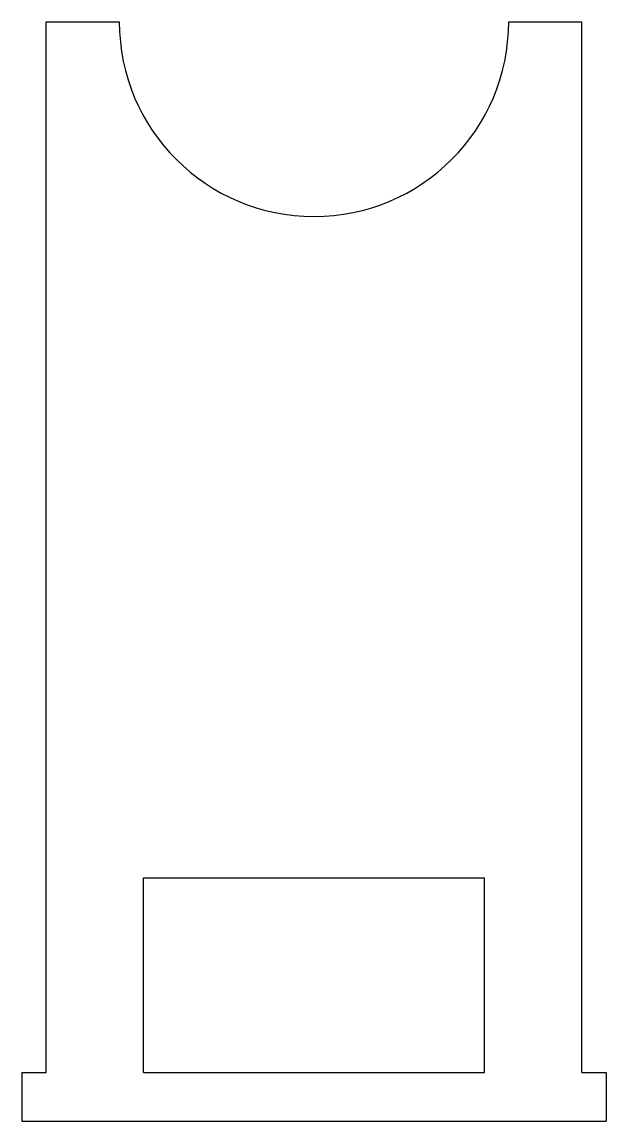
# Model space of a CAD drawing. Extents: x -0.13 to 2.88, y 0 to 5.65.
import ezdxf

# ---------------------------------------------------------------- set-up
doc = ezdxf.new("R2010")
doc.units = 0
doc.layers.add('VISIBLE', color=7, linetype='CONTINUOUS')

msp = doc.modelspace()

# ---------------------------------------------------------------- linework, layer by layer
at = {"layer": 'VISIBLE'}
for p, q in [((0, 5.65, 0.125), (0.375, 5.65, 0.125)), ((0, 0.25, 0.125), (0, 5.65, 0.125)), ((2.375, 5.65, 0.125), (2.75, 5.65, 0.125)), ((2.75, 0.25, 0.125), (2.75, 5.65, 0.125)), ((0.5, 0.25, 0.125), (0.5, 1.25, 0.125)), ((0.5, 1.25, 0.125), (2.25, 1.25, 0.125)), ((2.25, 0.25, 0.125), (2.25, 1.25, 0.125)), ((-0.125, 0.25, 0.125), (0, 0.25, 0.125)), ((-0.125, 0.25, 0.125), (-0.125, 0, 0.125)), ((0.5, 0.25, 0.125), (2.25, 0.25, 0.125)), ((2.75, 0.25, 0.125), (2.875, 0.25, 0.125)), ((2.875, 0.25, 0.125), (2.875, 0, 0.125)), ((-0.125, 0, 0.125), (2.875, 0, 0.125))]:
    msp.add_line(p, q, dxfattribs=at)
msp.add_arc((1.375, 5.65, 0.125), 1, 180, 0, dxfattribs=at)

doc.saveas('drawing.dxf')
